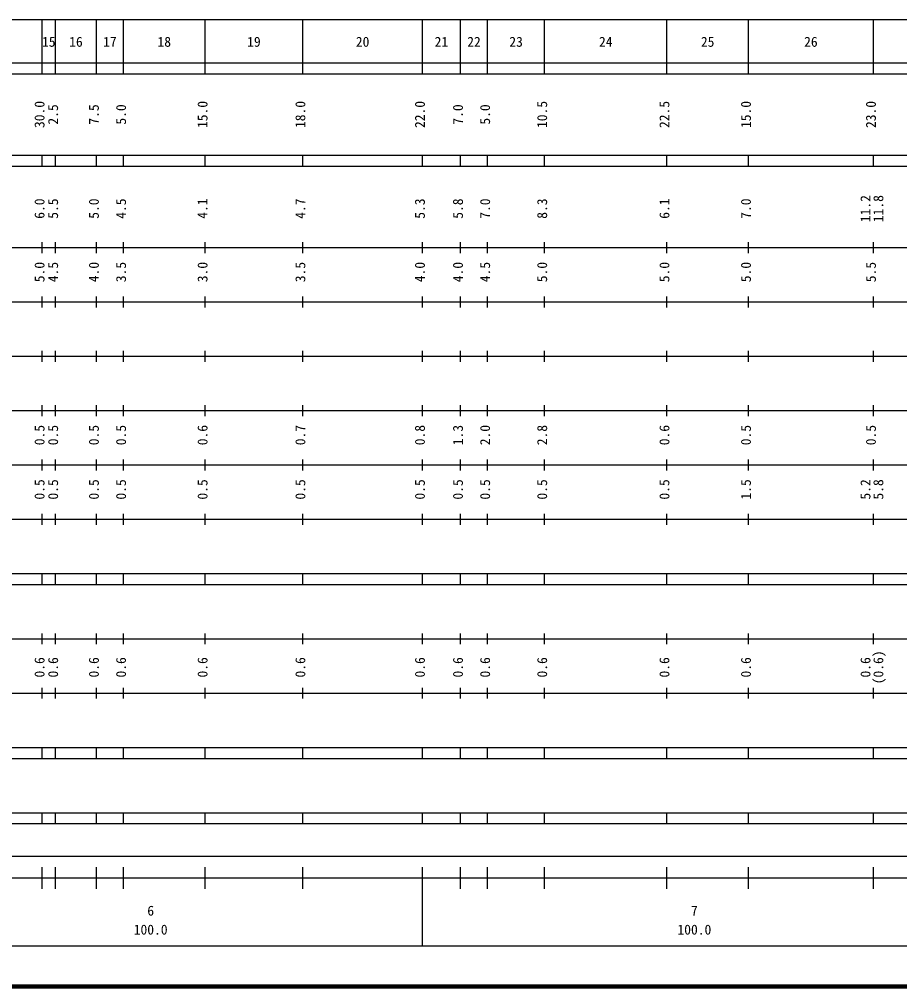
# Model space of a CAD drawing. Units: millimetres on the paper, enlarged 1000 times. Extents: x 40000 to 680000, y 20000 to 380000.
# Drawn here: x 293826 to 455832, y 20000 to 198000 of the extents above; entities that cross this region are included whole.
import ezdxf
from ezdxf.enums import TextEntityAlignment as Align

# ---------------------------------------------------------------- set-up
doc = ezdxf.new("R2010")
doc.units = ezdxf.units.MM
doc.header["$LTSCALE"] = 1000
doc.layers.add('M-TTL', color=2, linetype='Continuous', lineweight=140)
doc.layers.add('M-TTL-BAND', color=7, linetype='Continuous', lineweight=25)
doc.styles.add('ＭＳ ゴシック', font='')
doc.styles.get('ＭＳ ゴシック').set_extended_font_data('MS Gothic')

msp = doc.modelspace()

# ---------------------------------------------------------------- linework, layer by layer
at = {"layer": 'M-TTL'}
msp.add_line((40000, 20000), (680000, 20000), dxfattribs=at)
at = {"layer": 'M-TTL-BAND'}
for p, q in [((68000, 198000), (579000, 198000)), ((298000, 188000), (298000, 198000)), ((300500, 188000), (300500, 198000)), ((308000, 188000), (308000, 198000)), ((313000, 188000), (313000, 198000)), ((328000, 188000), (328000, 198000)), ((346000, 188000), (346000, 198000)), ((368000, 188000), (368000, 198000)), ((375000, 188000), (375000, 198000)), ((380000, 188000), (380000, 198000)), ((390500, 188000), (390500, 198000)), ((413000, 188000), (413000, 198000)), ((428000, 188000), (428000, 198000)), ((451000, 188000), (451000, 198000)), ((40000, 190000), (579000, 190000)), ((40000, 188000), (579000, 188000)), ((40000, 173000), (579000, 173000)), ((298000, 171000), (298000, 173000)), ((300500, 171000), (300500, 173000)), ((308000, 171000), (308000, 173000)), ((313000, 171000), (313000, 173000)), ((328000, 171000), (328000, 173000)), ((346000, 171000), (346000, 173000)), ((368000, 171000), (368000, 173000)), ((375000, 171000), (375000, 173000)), ((380000, 171000), (380000, 173000)), ((390500, 171000), (390500, 173000)), ((413000, 171000), (413000, 173000)), ((428000, 171000), (428000, 173000)), ((451000, 171000), (451000, 173000)), ((40000, 171000), (579000, 171000)), ((298000, 155000), (298000, 157000)), ((300500, 155000), (300500, 157000)), ((308000, 155000), (308000, 157000)), ((313000, 155000), (313000, 157000)), ((328000, 155000), (328000, 157000)), ((346000, 155000), (346000, 157000)), ((368000, 155000), (368000, 157000)), ((375000, 155000), (375000, 157000)), ((380000, 155000), (380000, 157000)), ((390500, 155000), (390500, 157000)), ((413000, 155000), (413000, 157000)), ((428000, 155000), (428000, 157000)), ((451000, 155000), (451000, 157000)), ((40000, 156000), (579000, 156000)), ((46000, 146000), (579000, 146000)), ((298000, 145000), (298000, 147000)), ((300500, 145000), (300500, 147000)), ((308000, 145000), (308000, 147000)), ((313000, 145000), (313000, 147000)), ((328000, 145000), (328000, 147000)), ((346000, 145000), (346000, 147000)), ((368000, 145000), (368000, 147000)), ((375000, 145000), (375000, 147000)), ((380000, 145000), (380000, 147000)), ((390500, 145000), (390500, 147000)), ((413000, 145000), (413000, 147000)), ((428000, 145000), (428000, 147000)), ((451000, 145000), (451000, 147000)), ((52000, 136000), (579000, 136000)), ((298000, 135000), (298000, 137000)), ((300500, 135000), (300500, 137000)), ((308000, 135000), (308000, 137000)), ((313000, 135000), (313000, 137000)), ((328000, 135000), (328000, 137000)), ((346000, 135000), (346000, 137000)), ((368000, 135000), (368000, 137000)), ((375000, 135000), (375000, 137000)), ((380000, 135000), (380000, 137000)), ((390500, 135000), (390500, 137000)), ((413000, 135000), (413000, 137000)), ((428000, 135000), (428000, 137000)), ((451000, 135000), (451000, 137000)), ((298000, 125000), (298000, 127000)), ((300500, 125000), (300500, 127000)), ((308000, 125000), (308000, 127000)), ((313000, 125000), (313000, 127000)), ((328000, 125000), (328000, 127000)), ((346000, 125000), (346000, 127000)), ((368000, 125000), (368000, 127000)), ((375000, 125000), (375000, 127000)), ((380000, 125000), (380000, 127000)), ((390500, 125000), (390500, 127000)), ((413000, 125000), (413000, 127000)), ((428000, 125000), (428000, 127000)), ((451000, 125000), (451000, 127000)), ((46000, 126000), (579000, 126000)), ((52000, 116000), (579000, 116000)), ((298000, 115000), (298000, 117000)), ((300500, 115000), (300500, 117000)), ((308000, 115000), (308000, 117000)), ((313000, 115000), (313000, 117000)), ((328000, 115000), (328000, 117000)), ((346000, 115000), (346000, 117000)), ((368000, 115000), (368000, 117000)), ((375000, 115000), (375000, 117000)), ((380000, 115000), (380000, 117000)), ((390500, 115000), (390500, 117000)), ((413000, 115000), (413000, 117000)), ((428000, 115000), (428000, 117000)), ((451000, 115000), (451000, 117000)), ((298000, 105000), (298000, 107000)), ((300500, 105000), (300500, 107000)), ((308000, 105000), (308000, 107000)), ((313000, 105000), (313000, 107000)), ((328000, 105000), (328000, 107000)), ((346000, 105000), (346000, 107000)), ((368000, 105000), (368000, 107000)), ((375000, 105000), (375000, 107000)), ((380000, 105000), (380000, 107000)), ((390500, 105000), (390500, 107000)), ((413000, 105000), (413000, 107000)), ((428000, 105000), (428000, 107000)), ((451000, 105000), (451000, 107000)), ((46000, 106000), (579000, 106000)), ((40000, 96000), (579000, 96000)), ((298000, 94000), (298000, 96000)), ((300500, 94000), (300500, 96000)), ((308000, 94000), (308000, 96000)), ((313000, 94000), (313000, 96000)), ((328000, 94000), (328000, 96000)), ((346000, 94000), (346000, 96000)), ((368000, 94000), (368000, 96000)), ((375000, 94000), (375000, 96000)), ((380000, 94000), (380000, 96000)), ((390500, 94000), (390500, 96000)), ((413000, 94000), (413000, 96000)), ((428000, 94000), (428000, 96000)), ((451000, 94000), (451000, 96000)), ((40000, 94000), (579000, 94000)), ((49000, 84000), (579000, 84000)), ((298000, 83000), (298000, 85000)), ((300500, 83000), (300500, 85000)), ((308000, 83000), (308000, 85000)), ((313000, 83000), (313000, 85000)), ((328000, 83000), (328000, 85000)), ((346000, 83000), (346000, 85000)), ((368000, 83000), (368000, 85000)), ((375000, 83000), (375000, 85000)), ((380000, 83000), (380000, 85000)), ((390500, 83000), (390500, 85000)), ((413000, 83000), (413000, 85000)), ((428000, 83000), (428000, 85000)), ((451000, 83000), (451000, 85000)), ((298000, 73000), (298000, 75000)), ((300500, 73000), (300500, 75000)), ((308000, 73000), (308000, 75000)), ((313000, 73000), (313000, 75000)), ((328000, 73000), (328000, 75000)), ((346000, 73000), (346000, 75000)), ((368000, 73000), (368000, 75000)), ((375000, 73000), (375000, 75000)), ((380000, 73000), (380000, 75000)), ((390500, 73000), (390500, 75000)), ((413000, 73000), (413000, 75000)), ((428000, 73000), (428000, 75000)), ((451000, 73000), (451000, 75000)), ((40000, 74000), (579000, 74000)), ((40000, 64000), (579000, 64000)), ((298000, 62000), (298000, 64000)), ((300500, 62000), (300500, 64000)), ((308000, 62000), (308000, 64000)), ((313000, 62000), (313000, 64000)), ((328000, 62000), (328000, 64000)), ((346000, 62000), (346000, 64000)), ((368000, 62000), (368000, 64000)), ((375000, 62000), (375000, 64000)), ((380000, 62000), (380000, 64000)), ((390500, 62000), (390500, 64000)), ((413000, 62000), (413000, 64000)), ((428000, 62000), (428000, 64000)), ((451000, 62000), (451000, 64000)), ((40000, 62000), (579000, 62000)), ((40000, 52000), (579000, 52000)), ((298000, 50000), (298000, 52000)), ((300500, 50000), (300500, 52000)), ((308000, 50000), (308000, 52000)), ((313000, 50000), (313000, 52000)), ((328000, 50000), (328000, 52000)), ((346000, 50000), (346000, 52000)), ((368000, 50000), (368000, 52000)), ((375000, 50000), (375000, 52000)), ((380000, 50000), (380000, 52000)), ((390500, 50000), (390500, 52000)), ((413000, 50000), (413000, 52000)), ((428000, 50000), (428000, 52000)), ((451000, 50000), (451000, 52000)), ((40000, 50000), (579000, 50000)), ((235500, 44000), (464806, 44000)), ((298000, 38000), (298000, 42000)), ((300500, 38000), (300500, 42000)), ((308000, 38000), (308000, 42000)), ((313000, 38000), (313000, 42000)), ((328000, 38000), (328000, 42000)), ((346000, 38000), (346000, 42000)), ((368000, 27500), (368000, 42000)), ((375000, 38000), (375000, 42000)), ((380000, 38000), (380000, 42000)), ((390500, 38000), (390500, 42000)), ((413000, 38000), (413000, 42000)), ((428000, 38000), (428000, 42000)), ((451000, 38000), (451000, 42000)), ((40000, 40000), (579000, 40000)), ((68000, 27500), (579000, 27500))]:
    msp.add_line(p, q, dxfattribs=at)

# ---------------------------------------------------------------- texts
at = {"layer": 'M-TTL-BAND', "style": 'ＭＳ ゴシック'}
for s, p in [('15', (298000, 192405)), ('16', (303000, 192405)), ('17', (309250, 192405)), ('18', (319250, 192405)), ('19', (335750, 192405)), ('20', (355750, 192405)), ('21', (370250, 192405)), ('22', (376250, 192405)), ('23', (384000, 192405)), ('24', (400500, 192405)), ('25', (419250, 192405)), ('26', (438250, 192405)), ('6', (317375, 32523)), ('7', (417438, 32523)), ('100.0', (314875, 29033)), ('100.0', (414938, 29033))]:
    msp.add_text(s, height=1833, dxfattribs=at).set_placement(p, align=Align.BOTTOM_LEFT)
for s, p in [('30.0', (299000, 178000)), ('2.5', (301500, 178625)), ('7.5', (309000, 178625)), ('5.0', (314000, 178625)), ('15.0', (329000, 178000)), ('18.0', (347000, 178000)), ('22.0', (369000, 178000)), ('7.0', (376000, 178625)), ('5.0', (381000, 178625)), ('10.5', (391500, 178000)), ('22.5', (414000, 178000)), ('15.0', (429000, 178000)), ('23.0', (452000, 178000)), ('11.2', (451000, 160674)), ('6.0', (299000, 161299)), ('5.5', (301500, 161299)), ('5.0', (309000, 161299)), ('4.5', (314000, 161299)), ('4.1', (329000, 161299)), ('4.7', (347000, 161299)), ('5.3', (369000, 161299)), ('5.8', (376000, 161299)), ('7.0', (381000, 161299)), ('8.3', (391500, 161299)), ('6.1', (414000, 161299)), ('7.0', (429000, 161299)), ('11.8', (453370, 160674)), ('5.0', (299000, 149625)), ('4.5', (301500, 149625)), ('4.0', (309000, 149625)), ('3.5', (314000, 149625)), ('3.0', (329000, 149625)), ('3.5', (347000, 149625)), ('4.0', (369000, 149625)), ('4.0', (376000, 149625)), ('4.5', (381000, 149625)), ('5.0', (391500, 149625)), ('5.0', (414000, 149625)), ('5.0', (429000, 149625)), ('5.5', (452000, 149625)), ('0.5', (299000, 119625)), ('0.5', (301500, 119625)), ('0.5', (309000, 119625)), ('0.5', (314000, 119625)), ('0.6', (329000, 119625)), ('0.7', (347000, 119625)), ('0.8', (369000, 119625)), ('1.3', (376000, 119625)), ('2.0', (381000, 119625)), ('2.8', (391500, 119625)), ('0.6', (414000, 119625)), ('0.5', (429000, 119625)), ('0.5', (452000, 119625)), ('0.5', (299000, 109625)), ('0.5', (301500, 109625)), ('0.5', (309000, 109625)), ('0.5', (314000, 109625)), ('0.5', (329000, 109625)), ('0.5', (347000, 109625)), ('0.5', (369000, 109625)), ('0.5', (376000, 109625)), ('0.5', (381000, 109625)), ('0.5', (391500, 109625)), ('0.5', (414000, 109625)), ('1.5', (429000, 109625)), ('5.2', (451000, 109625)), ('5.8', (453370, 109625)), ('0.6', (299000, 76889)), ('0.6', (301500, 76889)), ('0.6', (309000, 76889)), ('0.6', (314000, 76889)), ('0.6', (329000, 76889)), ('0.6', (347000, 76889)), ('0.6', (369000, 76889)), ('0.6', (376000, 76889)), ('0.6', (381000, 76889)), ('0.6', (391500, 76889)), ('0.6', (414000, 76889)), ('0.6', (429000, 76889)), ('0.6', (451000, 76889)), ('(0.6)', (453370, 75639))]:
    msp.add_text(s, height=1833, rotation=90, dxfattribs=at).set_placement(p, align=Align.BOTTOM_LEFT)

doc.saveas('drawing.dxf')
